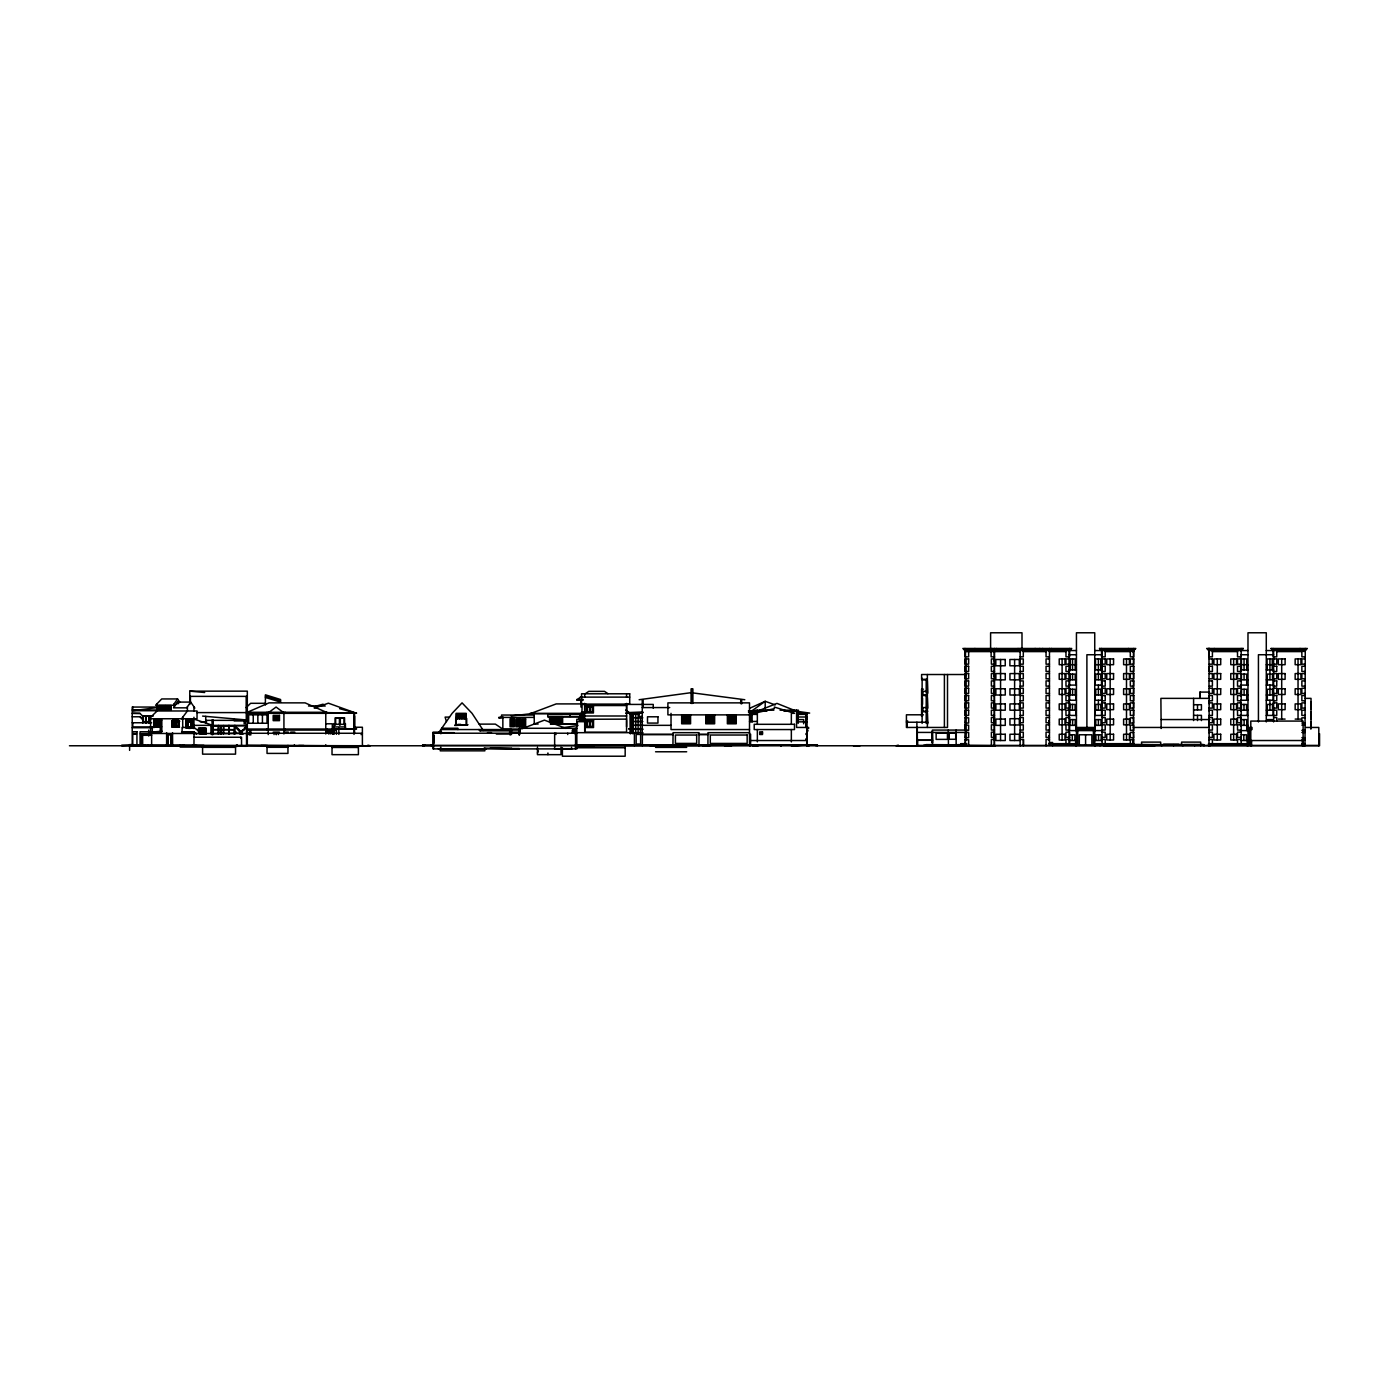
<?xml version="1.0" encoding="UTF-8"?>
<svg xmlns="http://www.w3.org/2000/svg" width="1389" height="1389" viewBox="0 0 1389 1389"><rect width="100%" height="100%" fill="white"/><g stroke="black" fill="none" stroke-linecap="round" stroke-linejoin="round"><path stroke-width="1.5" d="M659.931 745.771L660.209 744.869M177.566 698.945L173.191 705.247L155.603 705.247L161.732 698.945L177.566 698.945L179.754 702.087M190.675 702.087L186.682 707.834L173.573 707.834L177.566 702.087L190.675 702.087L194.859 708.095M439.08 732.125L452.119 713.338L462.051 702.869L472.052 713.338L483.303 730.458M181.577 718.755L187.411 710.977L187.411 706.793M511.482 734.59L511.482 729.555L510.18 730.857L480.09 730.857L478.788 729.555M994.524 650.556L996.625 648.472M1049.459 650.556L1051.542 648.472M1069.634 650.556L1071.718 648.472L962.872 648.472L964.973 650.556L1076.44 650.556M1127.434 649.514L1128.476 648.472M1240.915 650.556L1243.016 648.472M1241.176 650.556L1243.277 648.472L1206.659 648.472L1209.003 650.556M1298.975 649.514L1300.035 648.472M157.165 710.977L148.988 718.755L197.03 718.755L197.03 710.977L157.165 710.977L157.165 703.65M246.096 707.609L250.645 703.303L265.403 703.303M171.819 726.673L179.58 727.037L171.819 727.037L171.819 721.082L173.816 719.502L177.445 719.502L179.58 721.447L171.819 721.447M269.015 712.279L276.081 707.053L283.148 712.279M583.05 700.23L576.765 700.23L580.949 696.636M585.654 693.476L588.797 691.357L604.493 691.357L607.931 693.667M142.633 735.302L142.685 745.771L144.178 744.921M808.259 745.129L685.697 745.355M749.973 708.147L765.2 701.306L775.253 704.918M353.865 727.246L362.39 727.246L362.39 745.771L363.692 745.771M759.314 710.456L776.955 703.39L796.574 711.237L809.665 713.078L796.574 713.078M521.743 728.826L544.436 720.127L566.052 728.409M314.313 708.251L328.394 703.181L354.542 712.592L354.542 733.392M583.206 713.755L530.06 713.755L556.208 703.91L580.949 703.91M314.938 706.428L323.168 704.171M424.912 745.129L422.551 745.129M898.318 745.129L895.974 745.771L970.46 745.771M142.685 745.771L145.185 745.129M757.352 711.237L749.504 713.078L755.894 713.078M364.092 745.771L362.39 745.771L363.64 745.771M362.39 745.771L363.692 745.563M561.538 727.871L577.998 725.544M639.114 699.726L691.08 692.677L744.799 699.726M132.788 707.053L132.788 710.717L157.079 707.574M502.853 717.818L498.668 717.818L502.853 716.915M511.221 715.96L534.244 713.338L534.244 724.051L538.151 724.034M176.386 745.771L177.618 745.667M803.12 745.198L791.348 745.771L805.082 745.216M550.86 723.443L561.312 723.374L561.312 717.939L550.86 717.939M561.59 723.634L550.6 723.704L550.6 717.679L561.59 717.679M550.339 723.964L576.921 723.808M575.515 745.494L782.684 745.198M194.061 732.003L181.594 731.899L194.061 731.899L196.665 734.104L195.363 732.941L181.716 732.941L182.706 732.055M963.931 649.514L1070.676 649.514M1100.505 649.514L1134.761 649.514M1207.701 649.514L1242.217 649.514M1272.046 649.514L1306.302 649.514M1094.74 650.556L1133.719 650.556L1135.803 648.472L1099.446 648.472L1101.546 650.556M1208.743 650.556L1247.982 650.556M1266.282 650.556L1305.261 650.556L1307.344 648.472L1270.987 648.472L1273.088 650.556M964.973 651.597L1020.411 651.597M1023.294 651.597L1046.056 651.597M1049.233 651.597L1065.971 651.597M1105.21 651.597L1130.316 651.597M1132.139 651.597L1133.719 651.597M1212.406 651.597L1237.512 651.597M1276.751 651.597L1301.858 651.597M1069.113 654.74L1076.44 654.74M1102.067 654.74L1086.893 654.74L1086.893 728.426M1240.655 654.74L1247.982 654.74M1273.609 654.74L1258.434 654.74L1258.434 721.933M994.524 656.841L991.121 656.841L991.121 650.556M1020.151 656.841L1023.294 656.841L1023.294 650.556M1049.459 656.841L1046.056 656.841L1046.056 650.556M1305.261 656.841L1301.858 656.841L1301.858 650.556M994.264 657.882L994.264 661.025M994.524 658.924L991.381 658.924L991.381 664.168L994.524 664.168M1020.151 658.924L1023.294 658.924L1023.294 664.168L1020.151 664.168M1049.459 658.924L1046.056 658.924L1046.056 664.168L1049.459 664.168M1305.261 658.924L1301.858 658.924L1301.858 664.168L1305.261 664.168M1069.113 664.689L1076.44 664.689M1094.74 664.689L1102.067 664.689M1240.655 664.689L1247.982 664.689M1266.282 664.689L1273.609 664.689M994.524 666.251L991.381 666.251L991.381 671.477L994.524 671.477M1020.151 666.251L1023.294 666.251L1023.294 671.477L1020.151 671.477M1049.459 666.251L1046.056 666.251L1046.056 671.477L1049.459 671.477M1305.261 666.251L1301.858 666.251L1301.858 671.477L1305.261 671.477M1069.113 669.915L1076.44 669.915M1094.74 669.915L1102.067 669.915M1240.655 669.915L1247.982 669.915M1266.282 669.915L1273.609 669.915M994.264 673.057L994.264 676.183M994.524 673.578L991.381 673.578L991.381 678.804L994.524 678.804M1020.151 673.578L1023.294 673.578L1023.294 678.804L1020.151 678.804M1049.459 673.578L1046.056 673.578L1046.056 678.804L1049.459 678.804M1305.261 673.578L1301.858 673.578L1301.858 678.804L1305.261 678.804M966.084 674.516L921.601 674.516L921.601 679.325L927.366 679.325M922.122 679.846L927.366 679.846M1069.113 679.846L1076.44 679.846M1094.74 679.846L1102.067 679.846M1240.655 679.846L1247.982 679.846M1266.282 679.846L1273.609 679.846M927.366 680.766L927.783 693.198M994.524 680.905L991.381 680.905L991.381 686.131L994.524 686.131M1020.151 680.905L1023.294 680.905L1023.294 686.131L1020.151 686.131M1049.459 680.905L1046.056 680.905L1046.056 686.131L1049.459 686.131M1305.261 680.905L1301.858 680.905L1301.858 686.131L1305.261 686.131M1069.113 685.09L1076.44 685.09M1094.74 685.09L1102.067 685.09M1240.655 685.09L1247.982 685.09M1266.282 685.09L1273.609 685.09M994.524 688.215L991.381 688.215L991.381 693.458L994.524 693.458M1020.151 688.215L1023.294 688.215L1023.294 693.458L1020.151 693.458M1049.459 688.215L1046.056 688.215L1046.056 693.458L1049.459 693.458M1305.261 688.215L1301.858 688.215L1301.858 693.458L1305.261 693.458M923.442 689.17L921.601 689.17L921.601 716.359M189.772 704.501L189.772 691.149L247.311 691.149L247.311 745.771M922.122 691.357L927.366 691.357M994.264 691.357L993.847 688.215M1200.061 692.087L1200.061 698.372L1199.922 692.087L1209.437 692.087M922.122 695.021L927.366 695.021M1069.113 695.021L1076.44 695.021M1094.74 695.021L1102.067 695.021M1240.655 695.021L1247.982 695.021M1266.282 695.021L1273.609 695.021M922.122 695.542L927.366 695.542M994.524 695.542L991.381 695.542L991.381 700.785L994.524 700.785M1020.151 695.542L1023.294 695.542L1023.294 700.785L1020.151 700.785M1049.459 695.542L1046.056 695.542L1046.056 700.785L1049.459 700.785M1305.261 695.542L1301.858 695.542L1301.858 700.785L1305.261 700.785M189.772 696.375L247.311 696.375M1209.003 696.375L1209.263 693.458M581.574 697.122L629.703 697.122M927.366 697.538L927.783 708.199M921.601 698.059L922.539 698.059L922.539 704.327L921.601 704.327M1209.68 698.372L1160.891 698.372L1161.152 728.496M1304.879 698.372L1311.025 698.372L1311.025 728.843M576.765 699.448L583.05 699.448M1069.113 700.247L1076.44 700.247M1094.74 700.247L1102.067 700.247M1247.982 700.247L1240.655 700.247L1240.655 711.099M1266.282 700.247L1273.609 700.247M1209.003 700.785L1212.406 700.785L1212.406 695.542L1209.003 695.542L1209.263 701.619M1311.008 701.862L1311.025 708.946M994.524 702.869L991.381 702.869L991.381 708.095L994.524 708.095M1020.151 702.869L1023.294 702.869L1023.294 708.095L1020.151 708.095M1049.459 702.869L1046.056 702.869L1046.056 708.095L1049.459 708.095M1305.261 702.869L1301.858 702.869L1301.858 708.095L1305.261 708.095M584.613 703.39L584.717 732.211L626.561 732.211L626.665 703.39M994.264 703.39L994.264 706.532M176.472 703.65L177.566 703.65L177.566 702.087L178.66 703.65M586.384 704.431L582.095 704.431L581.835 720.318M624.911 704.431L653.247 704.431L653.247 708.234M1193.585 704.709L1201.433 704.709L1201.433 709.953L1193.585 709.953M159.041 705.595L164.996 705.595L164.874 709.831L159.041 709.831L159.041 705.595L159.162 709.831M165.256 705.595L171.212 705.595L171.212 709.831L165.256 709.831L165.378 705.595M584.613 705.543L626.665 705.543M308.514 706.011L325.252 706.011M626.561 706.393L626.561 712.679M164.371 706.532L159.874 706.532L159.874 708.894L164.44 708.894M170.587 706.532L166.09 706.532L166.09 708.894L170.639 708.894M164.162 706.793L160.308 706.793L164.162 707.452M166.506 706.793L170.378 706.793M158.155 707.053L132.215 707.053L132.215 745.771L130.358 745.129M166.506 707.452L170.378 707.452M642.256 707.574L669.724 707.574M922.122 707.574L927.366 707.574M160.082 707.713L164.44 707.713M166.298 707.713L170.639 707.713M164.215 707.973L160.36 707.973L164.215 708.616M166.576 707.973L170.43 707.973M1209.003 708.095L1212.406 708.095L1212.406 702.869L1209.003 702.869L1209.263 708.946M166.576 708.616L170.43 708.616M170.725 709.31L165.69 709.31L165.69 706.116L170.725 706.116L170.656 709.31M132.215 710.039L158.155 710.039M773.864 710.196L755.772 710.196L755.772 711.237L766.884 711.237M780.062 710.196L798.415 710.196L798.415 711.237L783.934 711.237M994.524 710.196L991.381 710.196L991.381 715.422L994.524 715.422M1020.151 710.196L1023.294 710.196L1023.294 715.422L1020.151 715.422M1049.459 710.196L1046.056 710.196L1046.056 715.422L1049.459 715.422M1076.44 710.196L1065.971 710.196L1065.971 715.422L1076.44 715.422M1094.74 710.196L1105.21 710.196L1105.21 715.422L1094.74 715.422M1247.982 710.196L1237.512 710.196L1237.512 715.422L1247.982 715.422M1266.282 710.196L1276.751 710.196L1276.751 715.422L1266.282 715.422M1305.261 710.196L1301.858 710.196L1301.858 715.422L1305.261 715.422M132.788 710.717L157.079 710.717M748.445 710.717L756.606 710.717M922.122 711.237L927.783 711.237M922.122 711.758L927.366 711.758M1311.008 711.828L1311.025 718.912M586.314 712.019L581.574 712.019L581.574 713.338M643.003 712.019L627.984 712.661M748.445 712.019L754.574 712.019M196.908 712.592L246.669 712.592L246.669 696.375M324.904 712.592L356.643 713.13L323.377 713.13M581.574 712.679L585.863 712.679M628.644 712.679L643.003 712.679M642.256 713.078L639.114 713.078L639.114 716.464L642.256 716.464M140.029 713.338L132.215 713.338L140.029 713.495L142.702 716.099M247.311 713.338L327.092 713.338L327.092 712.279L247.311 712.279L269.015 702.869L305.111 702.869L326.293 712.279M530.06 713.338L583.415 713.338L583.415 720.457M625.675 713.234L627.359 713.234M640.242 713.338L628.644 713.338L628.644 712.019L625.658 710.039M757.352 713.338L754.21 713.338L774.35 708.616L774.35 707.053L794.491 713.338L791.348 713.338L791.348 724.311M927.366 713.408L927.783 723.791M805.742 713.859L807.044 713.859M583.467 714.12L547.735 714.12L547.735 716.898L582.008 716.898M630.207 714.12L639.062 714.12M749.504 714.38L757.352 714.38M797.477 714.38L807.044 714.38M923.372 714.797L906.427 714.797L906.427 727.454L947.506 727.454L947.506 674.516M534.244 715.04L501.551 715.04L501.551 717.401M749.504 714.866L667.901 714.866L667.901 702.869L749.504 702.869L749.504 745.771M1193.585 715.352L1201.433 715.352L1201.433 720.578M1209.003 715.422L1212.406 715.422L1212.406 710.196L1209.003 710.196L1209.263 716.255M153.38 715.943L142.702 715.943L142.702 723.27M584.613 715.995L626.665 715.995M921.601 715.839L922.539 715.839M152.043 716.151L149.37 716.151L149.37 721.638M354.542 716.064L354.542 727.576M581.835 716.168L580.272 716.168L580.272 720.318M456.547 716.516L457.45 716.516M464.829 716.516L465.714 716.516M547.735 716.464L583.467 716.464M132.215 716.776L140.029 716.776L142.702 719.398M682.641 716.689L685.662 716.689M686.652 716.724L689.621 716.724M706.671 716.724L709.848 716.724M710.647 716.759L713.772 716.759M728.287 716.689L731.361 716.689M732.333 716.689L735.267 716.689M449.498 717.106L445.105 717.106L446.407 721.551M797.442 717.002L807.044 717.002M498.668 717.401L534.244 717.401M682.641 717.575L685.662 717.575M686.652 717.592L689.621 717.592M706.671 717.592L709.848 717.592M710.647 717.627L713.772 717.627M728.287 717.575L731.361 717.575M732.333 717.575L735.267 717.575M965.494 717.523L964.973 723.044L968.637 723.044L968.637 717.818L964.973 717.818M994.524 717.523L991.381 717.523L991.381 722.749L994.524 722.749M1020.151 717.523L1023.294 717.523L1023.294 722.749L1020.151 722.749M1049.459 717.523L1046.056 717.523L1046.056 722.749L1049.459 722.749M1102.067 717.523L1105.21 717.523L1105.21 722.749L1102.067 722.749M1133.459 717.523L1133.719 723.044L1130.316 723.044L1130.316 717.818L1133.719 717.818M1273.609 717.523L1276.751 717.523L1276.751 721.013M274.206 717.818L276.289 717.818M633.401 717.818L642.812 717.818M1305.261 717.818L1301.858 717.818L1301.858 721.29M274.223 718.044L276.307 718.044M682.641 718.46L685.662 718.46M686.652 718.478L689.621 718.478M706.671 718.478L709.848 718.478M710.647 718.495L713.772 718.495M728.287 718.443L731.361 718.443M732.333 718.443L735.267 718.443M994.264 718.564L994.264 721.707M441.754 732.211L433.021 732.211L433.021 748.897L576.869 748.897L576.817 719.294L626.665 719.137M806.106 719.051L807.044 719.051M1278.314 719.085L1285.103 719.085M1295.156 719.085L1300.92 719.085M551.155 719.467L553.117 719.467M553.812 719.311L555.774 719.311M556.433 719.311L558.395 719.485M559.038 719.485L561 719.328M682.641 719.328L685.662 719.328M686.652 719.346L689.621 719.346M706.671 719.346L709.848 719.346M710.647 719.363L713.772 719.363M728.287 719.328L731.361 719.328M732.333 719.311L735.267 719.311M560.097 719.502L561 719.502M797.408 719.589L803.658 719.589L803.658 723.791M1161.152 719.554L1209.923 719.554M1267.306 719.606L1272.532 719.606M185.883 719.971L192.915 719.971L192.915 727.923L192.863 719.971M234.237 720.023L247.311 720.023L202.603 716.099M161.836 720.075L153.745 720.075L153.745 726.777M205.728 720.353L234.237 720.353M518.757 720.249L517.177 720.249L517.177 725.492L518.757 725.492M522.785 720.266L524.347 720.266L524.347 725.492L522.785 725.492M682.641 720.214L685.662 720.214M686.652 720.231L689.621 720.231M706.671 720.231L709.848 720.231M710.647 720.231L713.772 720.231M728.287 720.197L731.361 720.197M732.333 720.179L735.267 720.179M154.162 720.596L161.35 720.596L161.35 731.482M213.038 720.405L212.777 734.712M551.155 720.561L553.117 720.578M553.812 720.578L555.774 720.578L555.774 718.217L553.812 718.217L553.829 723.113L555.791 723.113L555.791 720.752L553.829 720.752M556.433 720.578L558.395 720.578M559.038 720.596L561 720.596M626.561 720.422L626.561 726.69M186.925 720.926L186.925 728.166L186.821 720.926L192.064 720.926L192.064 728.166L191.96 720.926M247.311 720.926L234.237 720.926L234.237 718.877M551.173 720.752L553.135 720.752M556.451 720.752L558.413 720.752M559.055 720.769L561 720.769M161.298 721.03L154.578 721.03L154.578 727.228M171.819 721.082L179.58 721.082M682.641 721.099L685.662 721.099M686.652 721.099L689.621 721.099M706.671 721.099L709.848 721.099M710.647 721.099L713.772 721.099M728.287 721.082L731.361 721.082M732.333 721.047L735.267 721.047M906.427 721.082L907.746 721.082M161.002 721.395L159.995 721.395L159.995 727.159M749.504 721.447L757.352 721.447M155.169 721.69L156.176 721.69M156.835 721.69L157.842 721.69M158.45 721.69L159.457 721.69M159.995 721.69L161.002 721.69M576.817 721.69L584.717 721.69M633.401 721.516L642.812 721.516M1311.008 721.759L1310.765 728.843M142.98 721.985L145.637 721.985M146.175 721.985L148.831 721.985M155.169 722.002L156.176 722.002M156.835 722.002L157.842 722.002M158.45 722.002L159.457 722.002M159.995 722.002L161.002 722.002M172.549 721.811L172.549 726.308M187.845 721.863L191.144 721.863L191.144 726.829M200.329 721.915L206.666 721.915M551.173 721.846L553.135 722.002M553.829 722.002L555.791 721.846M556.451 721.846L558.413 721.863M559.055 721.863L561 721.863M682.641 721.985L685.662 721.985M686.652 721.985L689.621 721.985M706.671 721.985L709.848 721.985M710.647 721.967L713.772 721.967M728.287 721.95L731.361 721.95M732.333 721.915L735.267 721.915M796.574 721.846L805.742 721.846M155.169 722.297L156.176 722.297M156.835 722.297L157.842 722.297M158.45 722.297L159.457 722.297M159.995 722.297L161.002 722.297M806.106 722.228L807.044 722.228M906.427 722.228L927.783 722.228M155.169 722.61L156.176 722.61M156.835 722.61L157.842 722.61M158.45 722.61L159.457 722.61M159.995 722.61L161.002 722.61M132.215 722.749L151.592 722.749M155.169 722.905L156.176 722.905M156.835 722.905L157.842 722.905M158.45 722.905L159.457 722.905M159.995 722.905L161.002 722.905M1209.003 722.749L1212.406 722.749L1212.406 717.523L1209.003 717.523L1209.263 723.582M155.169 723.218L156.176 723.218M156.835 723.218L157.842 723.218M158.45 723.218L159.457 723.218M159.995 723.218L161.002 723.218M1301.858 723.044L1305.261 723.044M155.169 723.513L156.176 723.513M156.835 723.513L157.842 723.513M158.45 723.513L159.457 723.513M159.995 723.513L161.002 723.513M155.169 723.825L156.176 723.825M156.835 723.825L157.842 723.825M158.45 723.825L159.457 723.825M159.995 723.825L161.002 723.825M325.773 723.791L332.318 723.791L332.318 734.243M159.995 724.103L161.002 724.103M551.919 723.982L577.702 723.964M155.169 724.12L156.176 724.12M156.835 724.12L157.842 724.12M158.45 724.12L159.457 724.12M159.995 724.381L161.002 724.381M333.933 724.311L345.41 724.311M457.814 724.398L458.96 724.398M459.62 724.381L460.766 724.381M479.153 724.12L495.369 724.12L503.478 729.555M155.169 724.433L156.176 724.433M156.835 724.433L157.842 724.433M158.45 724.433L159.457 724.433M159.995 724.676L161.002 724.676M465.714 724.763L456.547 725.388M1049.199 724.624L1048.764 720.787M155.169 724.728L156.176 724.728M156.835 724.728L157.842 724.728M158.45 724.728L159.457 724.728M965.911 724.832L964.973 724.832L964.973 730.371L968.637 730.371L968.637 725.127L964.973 725.127M994.524 724.832L991.381 724.832L991.381 730.076L994.524 730.076M1020.151 724.832L1023.294 724.832L1023.294 730.076L1020.151 730.076M1049.459 724.832L1046.056 724.832L1046.056 730.076L1049.459 730.076M1102.067 724.832L1105.21 724.832L1105.21 730.076L1102.067 730.076M1133.459 724.832L1133.719 730.371L1130.316 730.371L1130.316 725.127L1133.719 725.127M155.169 725.041L156.176 725.041M156.835 725.041L157.842 725.041M158.45 725.041L159.457 725.041M159.995 725.041L161.002 725.041M633.401 725.214L642.812 725.214M1301.858 725.127L1305.261 725.127M155.169 725.336L156.176 725.336M156.835 725.336L157.842 725.336M158.45 725.336L159.457 725.336M159.995 725.336L161.002 725.336M193.956 725.371L247.311 725.371M642.256 725.336L671.026 725.336M1069.113 725.371L1076.44 725.371M1094.74 725.371L1102.067 725.371M1240.655 725.371L1247.982 725.371M155.169 725.648L156.176 725.648M156.835 725.648L157.842 725.648M158.45 725.648L159.457 725.648M159.995 725.648L161.002 725.648M212.777 725.805L247.311 725.805M1209.003 725.683L1209.263 715.422M155.169 725.943L156.176 725.943M156.835 725.943L157.842 725.943M158.45 725.943L159.457 725.943M159.995 725.943L161.002 725.943M155.169 726.256L156.176 726.256M156.835 726.256L157.842 726.256M158.45 726.256L159.457 726.256M159.995 726.256L161.002 726.256M173.087 726.308L174.163 726.308L174.163 721.811L173.087 721.811L173.104 726.308M212.777 726.152L220.365 726.152L220.365 733.739M234.237 726.152L221.146 726.152L221.146 734.277M155.169 726.551L156.176 726.551M156.835 726.551L157.842 726.551M158.45 726.551L159.457 726.551M159.995 726.551L161.002 726.551M212.257 726.673L211.996 734.712M246.582 726.707L245.801 728.27L244.169 728.27L244.169 729.902L242.606 729.902L242.606 731.465L239.412 731.465L239.464 729.885L237.884 729.885L237.884 728.305L235.592 726.794L237.102 729.086L238.665 729.086L238.665 730.666L240.245 730.666L240.21 733.757M151.592 726.933L132.771 726.933L132.771 722.749M161.714 726.777L152.269 726.777L152.269 731.482M246.582 727.489L245.02 727.489L245.02 729.103L241.825 730.683L241.825 733.809L243.405 733.809M1076.44 727.454L1094.74 727.454M1133.372 727.454L1208.829 727.454M1247.982 727.454L1252.045 727.454M1305.868 727.454L1318.803 727.454L1318.803 745.771M132.215 727.714L151.401 727.714M187.845 727.662L191.144 727.662M188.557 728.392L190.415 728.392M441.771 728.235L457.866 728.235L457.866 729.555M576.869 728.287L519.33 728.287L519.33 734.937M335.131 728.808L344.576 728.808M807.044 728.496L808.606 728.496L808.606 727.454L796.574 727.454L796.574 710.196M1076.44 728.496L1094.74 728.496M1247.982 728.496L1252.045 728.496M247.311 729.034L332.318 729.034M520.441 729.034L501.551 729.034L501.551 730.076M642.812 728.912L628.644 728.912L642.812 729.451M213.194 723.53L213.194 729.572L218.177 729.572M223.803 729.572L228.786 729.572L228.786 725.544M331.537 729.347L356.643 728.808L333.152 729.347M511.482 729.555L440.869 729.555L440.869 733.809M520.215 729.607L519.173 729.607L519.173 734.937M749.504 729.555L671.026 729.555L671.026 713.338M807.044 729.555L808.085 730.857L807.044 730.857M1076.44 729.555L1094.74 729.555M1247.982 729.555L1252.045 729.555M213.038 729.729L234.237 729.729L229.098 729.572L229.098 725.544M247.311 730.076L332.318 730.076M509.711 730.076L519.955 730.076M966.848 730.076L932.384 730.076L932.592 742.629M1209.003 730.076L1212.406 730.076L1212.406 724.832L1209.003 724.832L1209.263 730.909M1301.858 730.371L1305.261 730.371M331.016 730.527L333.325 730.527L333.325 734.277M1069.113 730.597L1102.067 730.597M1240.655 730.597L1249.284 730.597L1249.284 745.407M200.363 731.013L199.183 731.013L199.183 728.756L200.363 728.756L200.363 733.479M200.884 731.013L202.065 731.013M202.603 731.013L203.766 731.013M204.322 731.013L205.503 731.013M932.384 730.857L932.592 745.771M199.183 731.222L200.363 731.222M200.884 731.222L202.065 731.222M202.603 731.222L203.766 731.222M204.322 731.222L205.503 731.222M325.773 731.17L332.318 731.118M149.856 731.743L140.063 731.743L140.063 733.566L149.856 733.566M234.133 732.003L236.321 732.159M273.199 732.159L279.467 732.159M284.346 732.159L288.53 732.159M290.631 732.159L294.815 732.159M325.773 732.229L332.318 732.142M509.485 732.211L519.33 732.211M807.044 732.003L806.627 745.355M965.494 732.159L964.973 737.698L968.637 737.698L968.637 732.454L917.296 732.42M994.524 732.159L991.381 732.159L991.381 737.403L994.524 737.403M1020.151 732.159L1023.294 732.159L1023.294 737.403L1020.151 737.403M1049.459 732.159L1046.056 732.159L1046.056 737.403L1049.459 737.403M1102.067 732.159L1105.21 732.159L1105.21 737.403L1102.067 737.403M1133.459 732.159L1133.719 737.698L1130.316 737.698L1130.316 732.454L1133.719 732.454M250.506 732.42L249.881 730.753M1301.858 732.454L1305.261 732.454M273.72 732.68L278.946 732.68M284.867 732.68L288.009 732.68M291.152 732.68L294.294 732.68M433.021 732.68L441.667 732.68M443.647 732.68L454.099 732.68M487.504 732.645L491.498 732.645M511.482 732.663L520.337 732.715M576.869 732.68L642.933 732.68M749.504 732.68L707.956 732.68L707.939 746.292M285.144 733.01L286.308 733.01M286.603 733.027L287.766 733.027M291.395 733.062L293.912 733.045M956.083 733.062L948.583 733.062L948.583 739.278L956.083 739.278M247.311 733.27L362.39 733.27M433.021 733.218L576.869 733.218M759.696 733.201L762.509 733.201M246.53 733.479L151.627 733.479L151.627 745.771M362.39 733.531L361.088 734.642M520.337 733.6L519.99 732.715M806.002 733.479L807.044 733.479M171.906 745.771L171.906 733.843L166.819 733.843L167.062 745.771M198.922 733.739L205.728 733.739L205.728 728.496L198.922 728.496L198.922 731.986M212.777 733.739L241.547 733.218M994.264 733.739L994.264 736.865M496.342 734.052L510.18 734.052M749.504 734.208L750.598 734.208L750.598 745.771M149.856 734.26L140.063 734.26L140.063 744.921M672.641 734.26L642.256 734.26L642.256 699.726L643.142 699.726L643.142 707.574M698.216 734.26L708.876 734.26M805.95 734.521L807.044 734.521M171.42 734.781L167.635 734.781L167.635 745.771M642.36 734.677L673.075 734.677M699.032 734.677L707.956 734.677M1069.669 734.781L1074.895 734.781L1074.895 740.268M1241.21 734.781L1246.437 734.781L1246.437 740.268M151.627 735.302L141.556 735.302L141.556 745.771M193.956 737.246L241.547 737.246L241.547 745.771M917.313 737.16L917.313 741.188M1069.634 737.403L1065.971 737.403L1065.971 732.159L1069.634 732.159L1069.634 743.671M1209.003 737.403L1212.406 737.403L1212.406 732.159L1209.003 732.159L1209.263 738.236M1241.176 737.403L1237.512 737.403L1237.512 732.159L1241.176 732.159L1241.176 743.671M1301.858 737.698L1305.261 737.698M806.002 739.486L807.044 739.486L806.002 738.74M965.494 739.486L964.973 743.671M994.524 739.486L991.381 739.486L991.381 745.771M1020.151 739.486L1023.554 739.486L1023.554 745.667M1049.459 739.486L1046.056 739.486L1046.056 745.771M1069.634 739.486L1065.971 739.486L1065.971 743.671M1102.067 739.486L1105.21 739.486L1105.21 743.671M1133.459 739.486L1133.719 745.771M1241.176 739.486L1237.512 739.486L1237.512 743.671M964.973 739.781L968.637 739.781L968.637 745.771M1133.719 739.781L1130.316 739.781L1130.316 743.671M1301.858 739.781L1305.261 739.781M916.896 740.268L932.592 740.268M750.598 740.528L807.044 740.528M1069.113 740.528L1076.44 740.528M1094.74 740.528L1102.067 740.528M1240.655 740.528L1247.982 740.528M1250.794 740.528L1303.108 740.528M1049.459 742.629L1052.584 742.473L1052.584 745.771M966.831 743.671L960.789 743.671L960.789 745.771M1048.817 743.671L1076.44 743.671M1094.74 743.671L1133.719 743.671M1247.982 743.671L1208.534 743.671L1208.534 745.771M1301.858 743.671L1305.261 743.671M1052.949 743.931L1075.642 743.931M1095.522 743.931L1132.66 743.931M1210.045 743.931L1247.2 743.931M1163.531 744.348L1178.723 744.348M133.188 744.608L129.611 744.608L129.611 750.373M960.789 744.608L925.525 745.407M142.685 744.921L121.763 745.771M960.789 744.817L926.15 744.608M1160.666 744.869L1142.14 744.608M121.763 745.129L370.238 745.771L367.894 745.129M1079.305 745.198L1091.858 745.198M133.222 745.407L203.975 745.407M247.311 745.407L332.318 745.771M433.021 745.355L422.551 745.355L817.496 745.251L574.872 745.355M917.678 745.407L1318.803 745.407M69.45 745.771L1319.55 745.771L1319.55 733.687M203.697 745.928L133.014 745.771M235.817 745.928L246.53 745.928M333.325 745.876L310.077 745.771M204.252 747.074L180.188 747.074L180.032 744.955M202.586 747.334L235.54 747.334M267.035 747.299L287.957 747.299M332.023 747.456L358.397 747.456M655.556 747.386L686.687 747.386M575.393 747.751L625.172 747.751M484.084 748.115L519.33 748.897M511.482 748.515L519.33 748.515M554.645 748.688L572.164 748.688M538.411 750.893L537.456 752.977M655.556 751.779L686.687 751.779M1103.769 745.771L1154.867 745.771M656.389 745.268L650.104 745.771M923.824 745.198L995.357 745.771M490.334 747.959L511.482 748.115M192.672 745.146L198.089 745.771M189.772 691.149L204.687 692.503M817.496 745.771L815.152 745.355L817.496 745.129M431.094 745.355L433.021 745.771L431.927 745.771M794.803 745.355L796.574 745.129M794.647 745.251L796.574 745.771L795.098 745.129M339.593 708.668L355.063 712.887M431.232 745.771L433.021 745.771L432.083 745.771M431.302 745.251L433.021 745.771M265.403 696.115L280.561 700.837M265.403 697.434L280.561 702.139L280.561 699.518L265.403 694.813L265.403 704.952M193.956 719.085L214.774 726.03M795.341 745.355L796.574 745.771M628.054 712.019L628.332 713.008M130.965 744.921L132.215 745.771M200.589 732.68L194.061 727.454L182.098 727.454L182.098 731.899M140.029 716.62L142.702 719.242M1271.265 648.472L1273.348 650.556M1214.229 648.472L1215.288 649.514M1099.706 648.472L1100.765 649.514M1042.688 648.472L1043.747 649.514M1035.1 648.472L1036.42 649.514M1018.068 648.472L1020.151 650.556M726.36 744.869L726.586 745.771M519.781 729.607L519.799 733.913L519.851 728.287M192.654 745.928L192.654 744.851M1305.261 648.472L1305 745.771M1304.219 743.671L1304.34 745.771M1303.958 650.556L1303.958 651.597M1303.108 745.771L1303.108 721.082L1250.794 721.082L1250.794 745.771M1302.326 740.528L1302.326 745.771M1298.038 658.924L1298.038 719.085M1281.7 658.924L1281.7 719.085M1276.751 650.556L1276.751 656.841L1273.088 656.841L1273.088 648.472M1273.609 650.556L1273.609 721.933M1273.088 710.196L1273.088 715.422M1272.532 679.586L1272.532 674.099L1267.306 674.099L1267.306 685.09M1272.532 694.76L1272.532 689.274L1267.306 689.274L1267.306 700.247M1272.532 709.935L1272.532 704.431L1267.306 704.431L1267.306 715.422M1272.272 669.915L1272.272 658.924L1267.046 658.924L1267.046 669.915M1269.928 658.924L1269.928 679.586M1269.928 685.09L1269.928 694.76M1269.928 700.247L1269.928 709.935M1266.803 679.846L1266.803 685.09M1266.803 695.021L1266.803 700.247M1266.803 710.196L1266.803 715.422M1266.664 664.689L1266.664 669.915M1266.282 721.933L1266.282 632.776L1247.982 632.776L1247.982 745.771M1251.593 740.528L1251.593 745.771M1247.357 664.689L1247.357 669.915M1247.357 679.846L1247.357 685.09M1247.357 695.021L1247.357 700.247M1247.287 710.196L1247.287 715.422M1247.357 725.371L1247.357 730.597M1247.2 740.528L1247.2 745.771M1246.732 669.915L1246.732 658.924L1237.512 658.924L1237.512 664.168L1241.176 664.168L1241.176 658.924M1246.732 685.09L1246.732 674.099L1241.419 674.099L1241.419 679.586M1246.732 700.247L1246.732 689.274L1241.506 689.274L1241.506 694.76M1246.61 709.935L1246.61 704.431L1241.367 704.431L1241.367 709.935M1246.749 730.597L1246.749 719.606L1241.506 719.606L1241.506 725.11M1244.058 658.924L1244.058 669.915M1244.075 674.099L1244.075 679.586M1244.11 689.274L1244.11 694.76M1243.988 704.431L1243.988 709.935M1244.127 719.606L1244.127 725.11M1243.815 734.781L1243.815 740.268M1241.401 658.924L1241.401 669.915M1241.176 648.472L1241.176 656.841L1237.512 656.841L1237.512 650.556M1241.176 710.196L1241.176 715.422M1240.655 656.841L1240.655 658.924M1240.655 664.168L1240.655 674.255M1240.655 678.804L1240.655 680.905M1240.655 686.131L1240.655 688.215M1240.655 691.583L1240.655 695.924M1240.655 715.422L1240.655 726.256M1240.655 730.076L1240.655 732.159M1240.655 737.403L1240.655 739.486M1233.64 658.924L1233.64 740.007M1217.302 658.924L1217.302 740.007M1212.406 650.556L1212.406 656.841L1208.743 656.841L1208.743 648.472M1212.406 743.671L1212.406 739.486L1209.003 739.486L1209.003 745.771M1210.045 743.671L1210.045 745.771M1209.263 648.472L1209.263 650.556M1209.263 656.841L1209.263 658.924M1209.263 664.168L1209.263 673.578M1209.263 678.804L1209.263 680.905M1209.263 686.131L1209.263 688.215M1209.263 700.785L1209.263 703.702M1209.263 708.095L1209.263 711.029M1209.263 730.076L1209.263 733.01M1209.263 737.403L1209.263 740.32M1209.003 648.472L1209.003 656.841M1203.968 745.771L1203.95 744.608L1100.001 744.608L1100.001 745.771M1202.805 744.608L1184.279 744.608M1200.686 745.771L1200.686 742.108L1181.588 742.108L1181.588 745.407M1197.509 704.709L1197.509 709.953M1197.509 715.352L1197.509 720.578M1194.679 744.608L1194.679 745.771M1193.585 698.372L1193.585 720.578M1182.907 744.608L1182.907 745.771M1181.744 744.608L1163.201 744.608M1173.618 744.608L1173.618 745.771M1161.829 744.608L1161.829 745.771M1160.666 745.407L1160.666 742.108L1141.567 742.108L1141.567 745.407M1152.54 744.608L1152.54 745.771M1140.768 744.608L1140.768 745.771M1139.605 744.608L1121.079 744.608M1133.719 648.472L1133.719 656.841L1130.316 656.841L1130.316 650.556M1133.459 650.556L1133.459 745.771M1132.799 739.486L1132.799 745.771M1132.66 743.671L1132.66 745.771M1132.4 650.556L1132.4 651.597M1131.427 744.608L1131.462 745.771M1126.496 658.924L1126.496 740.007M1119.69 744.608L1119.69 745.771M1118.527 744.608L1101.269 744.608M1110.401 744.608L1110.401 745.771M1110.158 658.924L1110.158 740.007M1105.21 650.556L1105.21 656.841L1101.546 656.841L1101.546 648.472M1102.067 650.556L1102.067 743.671M1101.546 710.196L1101.546 715.422M1100.991 679.586L1100.991 674.099L1095.765 674.099L1095.765 679.586M1100.991 694.76L1100.991 689.274L1095.765 689.274L1095.765 694.76M1100.991 709.935L1100.991 704.431L1095.765 704.431L1095.765 709.935M1100.991 725.11L1100.991 719.606L1095.765 719.606L1095.765 725.11M1101.164 740.268L1101.164 734.781L1095.921 734.781L1095.921 740.268M1100.73 669.915L1100.73 658.924L1095.504 658.924L1095.504 669.915M1098.386 658.924L1098.386 679.586M1098.386 685.09L1098.386 694.76M1098.386 700.247L1098.386 709.935M1098.386 719.606L1098.386 725.11M1098.543 734.781L1098.543 740.268M1095.522 743.671L1095.522 745.771M1095.244 679.846L1095.244 685.09M1095.244 695.021L1095.244 700.247M1095.244 710.196L1095.244 715.422M1095.244 725.371L1095.244 730.597M1095.122 664.689L1095.122 669.915M1094.74 745.771L1094.74 632.776L1076.44 632.776L1076.44 745.771M1093.438 730.597L1093.438 745.407M1091.858 745.407L1091.858 734.781L1079.305 734.781L1079.305 745.407M1085.59 734.781L1085.59 745.198M1077.742 730.597L1077.742 745.407M1075.815 664.689L1075.815 669.915M1075.815 679.846L1075.815 685.09M1075.815 695.021L1075.815 700.247M1075.815 725.371L1075.815 730.597M1075.746 710.196L1075.746 715.422M1075.659 740.528L1075.642 745.771M1075.19 669.915L1075.19 658.924L1065.971 658.924L1065.971 664.168L1069.634 664.168L1069.634 658.924M1075.19 679.586L1075.19 674.099L1069.877 674.099L1069.877 679.586M1075.19 694.76L1075.19 689.274L1069.947 689.274L1069.947 694.76M1075.069 709.935L1075.069 704.431L1069.825 704.431L1069.825 709.935M1075.208 725.11L1075.208 719.606L1069.964 719.606L1069.964 725.11M1072.516 658.924L1072.516 669.915M1072.534 674.099L1072.534 679.586M1072.568 689.274L1072.568 694.76M1072.447 704.431L1072.447 709.935M1072.586 719.606L1072.586 725.11M1072.273 734.781L1072.273 740.268M1069.86 658.924L1069.86 669.915M1069.634 648.472L1069.634 656.841L1065.971 656.841L1065.971 650.556M1069.634 710.196L1069.634 715.422M1069.113 650.556L1069.113 744.018M1062.099 658.924L1062.099 740.007M1049.459 648.472L1049.459 745.407M1049.164 736.17L1049.164 740.007M1048.764 735.944L1048.764 739.781M1039.771 648.472L1039.771 649.514M1023.294 739.486L1023.294 745.771M1021.991 648.576L1021.991 632.776L990.6 632.776L990.6 648.576M1020.151 648.472L1020.151 745.771M1014.612 659.497L1014.612 740.528M1000.566 659.497L1000.566 740.528M994.524 648.472L994.524 745.771M994.264 650.556L994.264 745.771M994.003 650.556L994.003 651.597M974.904 648.472L974.904 649.514M968.637 650.556L968.637 656.841L964.973 656.841L964.973 648.472M965.911 658.924L965.911 740.007M965.494 650.556L965.494 745.771M961.57 743.671L961.57 745.771M956.136 730.076L956.136 745.771M955.719 733.062L955.719 739.278M948.965 733.062L948.965 739.278M948.288 730.076L948.444 745.771M944.398 674.516L944.398 727.454M932.071 732.42L932.071 742.837M930.699 740.268L918.459 740.268M927.366 674.516L927.366 727.454M926.203 679.325L926.203 693.059M926.203 695.021L926.203 723.409M922.956 691.357L922.956 695.021M922.904 707.574L922.904 711.237M922.122 678.179L922.122 723.409M917.678 740.268L917.521 745.771M917.313 727.454L917.313 745.129M916.896 722.228L916.896 745.771M907.225 722.228L907.225 727.454M860.069 745.771L853.419 745.771M809.006 745.771L807.044 745.771L807.044 713.078M808.815 745.771L807.044 745.771L808.259 745.771M806.106 717.002L806.262 723.027M805.742 713.078L805.742 727.454M800.064 713.078L800.064 714.38M798.744 713.078L798.744 714.38M798.154 711.237L798.154 723.409M791.348 729.555L791.348 741.9M780.878 745.251L780.878 746.292M765.2 708.841L765.2 701.306L752.109 710.717L752.109 712.019M757.752 746.292L752.508 745.771M757.352 710.196L757.352 724.311M757.352 729.555L757.352 741.83M752.109 714.05L752.109 722.158M750.807 713.078L750.807 721.846M741.657 703.91L741.657 699.726L740.719 699.726L740.719 703.65M736.257 714.901L736.257 723.791L727.367 723.791L727.367 714.901M731.812 715.422L731.812 723.27M731.708 745.667L724.398 745.667M714.641 714.901L714.641 723.791L705.751 723.791L705.751 714.901M710.196 715.422L710.196 723.27M710.126 745.667L702.591 745.719M698.962 745.771L699.032 732.68L673.075 732.68L672.936 745.563M692.885 703.32L692.885 688.857L691.08 688.857L691.08 703.32M691.965 688.857L691.965 703.598M690.576 714.901L690.576 723.791L681.669 723.791L681.669 714.901M686.131 715.422L686.131 723.27M662.258 745.667L654.931 745.667M642.36 732.68L642.36 745.771M640.468 717.818L640.468 728.912M640.451 729.451L640.451 733.114M638.107 714.12L638.107 728.912M638.089 729.451L638.089 733.114M635.763 714.12L635.763 728.912M635.745 729.451L635.745 733.114M634.408 732.68L634.408 745.771M633.401 714.12L633.401 728.912M633.384 729.451L633.384 733.635M632.568 713.338L632.568 733.496M632.203 728.912L632.203 714.12L632.151 733.635L632.273 729.451M630.589 714.12L630.675 728.912M630.641 729.451L630.519 733.635M630.207 713.338L630.207 733.705M626.561 694.5L626.561 697.122M625.172 745.251L625.172 756.224L562.406 756.224L562.406 747.751M594.127 745.563L594.127 746.553L592.044 746.553L592.044 745.511M593.138 745.563L579.751 745.563M589.821 706.532L589.821 712.175M589.926 721.117L589.926 726.76M584.769 719.294L584.769 732.211M584.717 694.5L584.717 697.122M582.199 713.338L582.251 720.839M581.574 716.429L581.574 720.231M581.053 745.511L581.053 746.553L578.97 746.553L578.97 745.563M580.949 699.448L580.949 707.053M580.533 716.429L580.533 720.231M580.012 715.995L580.012 720.249M579.751 715.648L579.751 719.398M578.97 716.637L578.97 720.214M575.567 733.218L575.567 748.897M575.376 728.287L575.376 734.607M574.143 733.218L574.143 730.076L572.372 730.076L572.372 733.218M573.883 730.076L573.883 732.42L572.685 732.42L572.685 730.076M571.539 747.386L571.539 748.688M570.046 714.12L570.046 716.464M567.719 733.218L567.719 734.521M562.632 723.895L562.632 716.637L549.558 716.637L549.558 722.141M561.851 723.895L561.851 717.418L550.339 717.418L550.339 722.332M561 747.265L561 754.661L537.456 754.661L537.456 747.265M559.923 718.235L560.114 723.131M558.708 717.939L558.708 723.391M557.527 720.752L557.527 723.113M557.319 718.217L557.336 723.113M556.086 717.939L556.086 723.409M555.947 733.218L555.947 734.521L554.645 733.218L554.645 748.897M554.697 718.217L554.906 723.113M553.482 717.939L553.482 723.426M552.058 718.217L552.249 723.113M547.926 752.977L547.926 754.661M510.18 729.555L510.18 735.111M502.853 717.401L502.853 729.034M486.272 748.897L438.316 748.897M484.865 748.22L484.865 750.841L440.244 750.841L440.244 748.22M480.09 729.555L480.09 730.857M466.704 724.763L466.704 718.478L455.714 718.478L455.714 724.763M466.131 724.763L466.131 713.338L456.13 713.338L456.13 724.763M465.714 719.259L465.714 713.772L456.547 713.772L456.547 719.259M464.829 713.772L464.829 719.259M464.516 717.939L464.516 714.206L463.318 714.206L463.318 717.939M462.971 713.772L462.971 719.207M462.693 717.922L462.693 714.189L461.495 714.189L461.495 717.922M461.131 713.772L461.131 719.207M460.801 717.905L460.801 714.172L459.603 714.172L459.603 717.905M459.29 713.772L459.29 719.207M458.96 717.887L458.96 714.154L457.762 714.154L457.762 717.887M457.45 713.772L457.45 719.259M440.869 747.247L440.869 748.897M434.062 735.285L434.062 743.184M433.542 733.218L433.542 748.897M361.244 745.771L359.786 745.615M358.397 745.667L358.397 754.661L332.023 754.661L332.023 745.667M354.021 712.592L354.021 734.399M345.479 728.808L345.479 726.933L333.811 726.933L333.811 728.808M345.41 723.53L345.34 728.808M344.576 725.093L344.576 717.835L335.131 717.835L335.131 725.093M344.09 724.624L344.09 718.2L340.322 718.2L340.322 724.624M339.854 717.835L339.854 725.093M339.42 724.624L339.42 718.182L335.652 718.182L335.652 724.624M338.847 728.01L338.847 734.399M336.433 734.26L336.433 730.51L334.124 730.51L334.124 734.26M333.933 723.53L333.985 728.808M330.235 730.076L330.235 733.965M328.655 730.076L328.655 733.965M327.092 729.034L327.092 730.076M325.773 712.279L325.773 733.965M325.773 744.764L325.773 745.771M303.896 745.511L298.67 745.511M294.381 744.764L294.381 745.771M287.957 745.407L287.957 753.411L267.035 753.411L267.035 745.407M285.231 712.279L285.231 713.338M285.231 729.034L285.231 730.076M283.929 712.279L283.929 733.965M278.46 734.521L278.46 733.01L276.48 733.01L276.48 734.521M276.133 734.555L276.133 732.975L274.05 732.975L274.05 734.555M268.233 712.279L268.233 734.573M266.931 712.279L266.931 713.338M266.931 729.034L266.931 730.076M266.132 745.511L260.906 745.511M262.434 714.831L262.434 723.252M257.85 714.831L257.85 723.252M253.249 714.831L253.249 723.252M250.784 735.024L250.784 730.753L249.534 730.753L249.534 735.024M248.093 733.27L248.093 734.573M246.53 725.371L246.53 746.292L178.521 745.667M246.27 696.375L246.27 721.082M245.558 723.895L245.558 720.544L244.151 720.544L244.151 723.895M242.624 733.809L239.481 733.757M240.714 737.246L240.714 738.444M238.682 745.771L237.05 746.449L237.05 744.712M236.581 744.712L236.581 745.771M235.54 746.292L235.54 754.14L202.586 754.14L202.586 746.292M235.019 725.371L235.019 734.017M234.237 725.492L234.237 734.277M229.098 729.885L229.098 733.913M228.942 725.492L228.942 733.965M228.786 729.885L228.786 733.913M223.473 729.885L223.473 733.913L223.646 725.492L223.473 729.572L218.507 729.572L218.507 725.544M218.507 729.885L218.507 733.913M218.333 725.492L218.333 733.965M213.194 729.885L213.194 733.913L213.038 720.023L212.048 720.023L212.152 734.26M210.954 725.371L210.954 733.982M206.145 734.156L206.145 728.079L198.505 728.079L198.505 732.125M205.728 716.359L205.728 723.009M205.503 733.479L205.503 728.774L204.322 728.774L204.322 733.479M205.016 728.774L205.016 733.479M204.027 728.496L204.027 733.739M203.766 733.479L203.766 728.756L202.603 728.756L202.603 733.479M203.089 728.756L203.089 733.479M202.325 728.496L202.325 733.739M202.065 733.479L202.065 728.756L200.884 728.756L200.884 733.479M201.579 728.756L201.579 733.479M200.624 728.496L200.624 733.739M199.877 728.756L199.877 733.479M199.669 728.756L199.669 733.479M194.217 745.251L194.217 746.292M193.956 706.793L193.956 710.977M193.956 717.262L193.956 728.635M194.061 731.899L193.956 745.771M192.394 728.096L192.359 720.492L186.386 720.492L186.386 728.096M190.415 696.375L190.415 701.879M187.845 721.863L187.845 726.829M185.918 719.971L185.883 727.923M183.817 744.851L183.817 745.771M182.706 717.262L182.706 727.714M182.532 744.851L182.532 745.771M179.268 721.447L179.059 726.673M177.445 721.082L177.445 719.502L176.247 721.082L176.125 727.037M176.455 721.447L176.455 726.673M176.073 721.447L176.073 726.673M174.424 721.447L174.424 726.673M174.302 703.65L174.302 706.793M173.816 721.447L173.816 719.502L172.601 721.082L172.496 727.037M172.774 721.447L172.774 726.673M172.531 732.68L172.635 745.771M171.785 733.843L171.646 745.771M171.351 745.771L171.351 734.364L167.236 734.364L167.305 745.771M171.09 705.595L171.09 709.831M171.073 734.781L170.934 745.771M170.378 706.532L170.378 708.894M167.947 734.781L167.947 745.771M166.628 732.68L166.611 745.771M166.298 706.532L166.367 708.894M165.742 706.116L165.742 709.31M164.162 706.532L164.162 708.894M161.714 720.075L161.714 731.482M161.002 721.03L161.055 731.482M160.239 726.777L160.325 731.899M160.082 706.532L160.152 708.894M159.752 721.03L159.7 727.228M159.457 727.159L159.457 721.395L158.45 721.395L158.45 727.159M158.138 721.03L158.138 727.228M157.842 727.159L157.842 721.395L156.835 721.395L156.835 727.159M156.471 721.03L156.54 727.228M156.176 727.159L156.176 721.395L155.169 721.395L155.169 727.159M154.874 721.03L154.874 727.228M154.231 720.596L154.231 727.298M153.866 720.075L153.866 727.68M151.036 744.817L151.036 745.771M150.568 717.262L150.568 735.302M149.109 715.943L149.109 723.27M148.71 730.076L148.71 735.962M148.119 744.817L148.119 745.771M145.914 715.943L145.914 723.27M136.938 744.921L136.938 734.26L132.754 734.26L132.754 744.921M424.912 745.251L422.551 745.771L424.912 745.355M968.637 658.924L964.973 658.924L964.973 664.168L968.637 664.168L968.637 658.924M1064.981 658.924L1059.217 658.924L1059.217 664.689L1064.981 664.689L1064.981 658.924M1105.21 658.924L1101.546 658.924L1101.546 664.168L1105.21 664.168L1105.21 658.924M1113.561 658.924L1106.755 658.924L1106.755 664.689L1113.561 664.689L1113.561 658.924M1129.379 658.924L1123.614 658.924L1123.614 664.689L1129.379 664.689L1129.379 658.924M1133.719 658.924L1130.316 658.924L1130.316 664.168L1133.719 664.168L1133.719 658.924M1212.406 658.924L1209.003 658.924L1209.003 664.168L1212.406 664.168L1212.406 658.924M1220.705 658.924L1213.899 658.924L1213.899 664.689L1220.705 664.689L1220.705 658.924M1236.523 658.924L1230.758 658.924L1230.758 664.689L1236.523 664.689L1236.523 658.924M1276.751 658.924L1273.088 658.924L1273.088 664.168L1276.751 664.168L1276.751 658.924M1285.103 658.924L1278.314 658.924L1278.314 664.689L1285.103 664.689L1285.103 658.924M1300.92 658.924L1295.156 658.924L1295.156 664.689L1300.92 664.689L1300.92 658.924M1005.237 659.497L995.809 659.497L995.809 665.782L1005.237 665.782L1005.237 659.497M1019.318 659.497L1009.89 659.497L1009.89 665.782L1019.318 665.782L1019.318 659.497M968.637 666.251L964.973 666.251L964.973 671.477L968.637 671.477L968.637 666.251M1069.634 666.251L1065.971 666.251L1065.971 671.477L1069.634 671.477L1069.634 666.251M1105.21 666.251L1101.546 666.251L1101.546 671.477L1105.21 671.477L1105.21 666.251M1133.719 666.251L1130.316 666.251L1130.316 671.477L1133.719 671.477L1133.719 666.251M1212.406 666.251L1209.003 666.251L1209.003 671.477L1212.406 671.477L1212.406 666.251M1241.176 666.251L1237.512 666.251L1237.512 671.477L1241.176 671.477L1241.176 666.251M1276.751 666.251L1273.088 666.251L1273.088 671.477L1276.751 671.477L1276.751 666.251M968.637 673.578L964.973 673.578L964.973 678.804L968.637 678.804L968.637 673.578M1005.271 673.578L995.861 673.578L995.861 679.846L1005.271 679.846L1005.271 673.578M1019.352 673.578L1009.942 673.578L1009.942 679.846L1019.352 679.846L1019.352 673.578M1064.981 673.578L1059.217 673.578L1059.217 679.325L1064.981 679.325L1064.981 673.578M1069.634 673.578L1065.971 673.578L1065.971 678.804L1069.634 678.804L1069.634 673.578M1105.21 673.578L1101.546 673.578L1101.546 678.804L1105.21 678.804L1105.21 673.578M1113.561 673.578L1106.755 673.578L1106.755 679.325L1113.561 679.325L1113.561 673.578M1129.379 673.578L1123.614 673.578L1123.614 679.325L1129.379 679.325L1129.379 673.578M1133.719 673.578L1130.316 673.578L1130.316 678.804L1133.719 678.804L1133.719 673.578M1212.406 673.578L1209.003 673.578L1209.003 678.804L1212.406 678.804L1212.406 673.578M1220.705 673.578L1213.899 673.578L1213.899 679.325L1220.705 679.325L1220.705 673.578M1236.523 673.578L1230.758 673.578L1230.758 679.325L1236.523 679.325L1236.523 673.578M1241.176 673.578L1237.512 673.578L1237.512 678.804L1241.176 678.804L1241.176 673.578M1276.751 673.578L1273.088 673.578L1273.088 678.804L1276.751 678.804L1276.751 673.578M1285.103 673.578L1278.314 673.578L1278.314 679.325L1285.103 679.325L1285.103 673.578M1300.92 673.578L1295.156 673.578L1295.156 679.325L1300.92 679.325L1300.92 673.578M968.637 680.905L964.973 680.905L964.973 686.131L968.637 686.131L968.637 680.905M1069.634 680.905L1065.971 680.905L1065.971 686.131L1069.634 686.131L1069.634 680.905M1105.21 680.905L1101.546 680.905L1101.546 686.131L1105.21 686.131L1105.21 680.905M1133.719 680.905L1130.316 680.905L1130.316 686.131L1133.719 686.131L1133.719 680.905M1212.406 680.905L1209.003 680.905L1209.003 686.131L1212.406 686.131L1212.406 680.905M1241.176 680.905L1237.512 680.905L1237.512 686.131L1241.176 686.131L1241.176 680.905M1276.751 680.905L1273.088 680.905L1273.088 686.131L1276.751 686.131L1276.751 680.905M968.637 688.215L964.973 688.215L964.973 693.458L968.637 693.458L968.637 688.215M1069.634 688.215L1065.971 688.215L1065.971 693.458L1069.634 693.458L1069.634 688.215M1105.21 688.215L1101.546 688.215L1101.546 693.458L1105.21 693.458L1105.21 688.215M1133.719 688.215L1130.316 688.215L1130.316 693.458L1133.719 693.458L1133.719 688.215M1212.406 688.215L1209.003 688.215L1209.003 693.458L1212.406 693.458L1212.406 688.215M1241.176 688.215L1237.512 688.215L1237.512 693.458L1241.176 693.458L1241.176 688.215M1276.751 688.215L1273.088 688.215L1273.088 693.458L1276.751 693.458L1276.751 688.215M1005.271 688.753L995.861 688.753L995.861 695.021L1005.271 695.021L1005.271 688.753M1019.352 688.753L1009.942 688.753L1009.942 695.021L1019.352 695.021L1019.352 688.753M1064.981 688.753L1059.217 688.753L1059.217 694.5L1064.981 694.5L1064.981 688.753M1113.561 688.753L1106.755 688.753L1106.755 694.5L1113.561 694.5L1113.561 688.753M1129.379 688.753L1123.614 688.753L1123.614 694.5L1129.379 694.5L1129.379 688.753M1220.705 688.753L1213.899 688.753L1213.899 694.5L1220.705 694.5L1220.705 688.753M1236.523 688.753L1230.758 688.753L1230.758 694.5L1236.523 694.5L1236.523 688.753M1285.103 688.753L1278.314 688.753L1278.314 694.5L1285.103 694.5L1285.103 688.753M1300.92 688.753L1295.156 688.753L1295.156 694.5L1300.92 694.5L1300.92 688.753M629.703 693.788L581.574 693.788L581.574 704.101L629.703 704.101L629.703 693.788M968.637 695.542L964.973 695.542L964.973 700.785L968.637 700.785L968.637 695.542M1069.634 695.542L1065.971 695.542L1065.971 700.785L1069.634 700.785L1069.634 695.542M1105.21 695.542L1101.546 695.542L1101.546 700.785L1105.21 700.785L1105.21 695.542M1133.719 695.542L1130.316 695.542L1130.316 700.785L1133.719 700.785L1133.719 695.542M1241.176 695.542L1237.512 695.542L1237.512 700.785L1241.176 700.785L1241.176 695.542M1276.751 695.542L1273.088 695.542L1273.088 700.785L1276.751 700.785L1276.751 695.542M968.637 702.869L964.973 702.869L964.973 708.095L968.637 708.095L968.637 702.869M1069.634 702.869L1065.971 702.869L1065.971 708.095L1069.634 708.095L1069.634 702.869M1105.21 702.869L1101.546 702.869L1101.546 708.095L1105.21 708.095L1105.21 702.869M1133.719 702.869L1130.316 702.869L1130.316 708.095L1133.719 708.095L1133.719 702.869M1241.176 702.869L1237.512 702.869L1237.512 708.095L1241.176 708.095L1241.176 702.869M1276.751 702.869L1273.088 702.869L1273.088 708.095L1276.751 708.095L1276.751 702.869M1005.271 703.91L995.861 703.91L995.861 710.196L1005.271 710.196L1005.271 703.91M1019.352 703.91L1009.942 703.91L1009.942 710.196L1019.352 710.196L1019.352 703.91M1064.981 703.91L1059.217 703.91L1059.217 709.675L1064.981 709.675L1064.981 703.91M1113.561 703.91L1106.755 703.91L1106.755 709.675L1113.561 709.675L1113.561 703.91M1129.379 703.91L1123.614 703.91L1123.614 709.675L1129.379 709.675L1129.379 703.91M1220.705 703.91L1213.899 703.91L1213.899 709.675L1220.705 709.675L1220.705 703.91M1236.523 703.91L1230.758 703.91L1230.758 709.675L1236.523 709.675L1236.523 703.91M1285.103 703.91L1278.314 703.91L1278.314 709.675L1285.103 709.675L1285.103 703.91M1300.92 703.91L1295.156 703.91L1295.156 709.675L1300.92 709.675L1300.92 703.91M593.433 705.734L586.21 705.734L586.21 712.956L593.433 712.956L593.433 705.734M164.51 706.116L159.475 706.116L159.475 709.31L164.51 709.31L164.44 706.116M592.652 706.532L587.009 706.532L587.009 712.175L592.652 712.175L592.652 706.532M589.544 706.879L587.339 706.879L587.339 711.689L589.544 711.689L589.544 706.879M592.374 706.879L590.186 706.879L590.186 711.689L592.374 711.689L592.374 706.879M968.637 710.196L964.973 710.196L964.973 715.422L968.637 715.422L968.637 710.196M1133.719 710.196L1130.316 710.196L1130.316 715.422L1133.719 715.422L1133.719 710.196M267.018 714.831L248.666 714.831L248.666 723.252L267.018 723.252L267.018 714.831M279.467 715.422L273.199 715.422L273.199 720.648L279.467 720.648L279.467 715.422M690.038 715.422L682.207 715.422L682.207 723.27L690.038 723.27L690.038 715.422M714.12 715.422L706.272 715.422L706.272 723.27L714.12 723.27L714.12 715.422M735.736 715.422L727.888 715.422L727.888 723.27L735.736 723.27L735.736 715.422M278.946 715.943L273.72 715.943L273.72 720.127L278.946 720.127L278.946 715.943M685.662 715.804L682.641 715.804L682.641 722.87L685.662 722.87L685.662 715.804M689.621 715.856L686.652 715.856L686.652 722.853L689.621 722.853L689.621 715.856M709.848 715.839L706.671 715.839L706.671 722.853L709.848 722.853L709.848 715.839M713.772 715.891L710.647 715.891L710.647 722.836L713.772 722.836L713.772 715.891M731.361 715.821L728.287 715.821L728.287 722.836L731.361 722.836L731.361 715.821M735.267 715.821L732.333 715.821L732.333 722.784L735.267 722.784L735.267 715.821M145.637 716.151L142.98 716.151L142.98 721.638L145.637 721.638L145.637 716.151M148.831 716.151L146.175 716.151L146.175 721.638L148.831 721.638L148.831 716.151M276.289 716.255L274.206 716.255L274.223 719.832L276.307 719.832L276.289 716.255M278.616 716.273L276.619 716.273L276.619 717.8L278.616 717.8L278.616 716.273M657.952 716.793L647.5 716.793L647.5 723.079L657.952 723.079L657.952 716.793M1069.634 717.523L1065.971 717.523L1065.971 722.749L1069.634 722.749L1069.634 717.523M1241.176 717.523L1237.512 717.523L1237.512 722.749L1241.176 722.749L1241.176 717.523M278.564 718.078L276.671 718.078L276.671 719.815L278.564 719.815L278.564 718.078M553.117 718.217L551.155 718.217L551.173 723.113L553.135 723.113L553.117 718.217M558.395 718.217L556.433 718.217L556.451 723.113L558.413 723.113L558.395 718.217M561 718.235L559.038 718.235L559.055 723.131L561 723.131L561 718.235M1019.352 718.686L1009.942 718.686L1009.942 724.971L1019.352 724.971L1019.352 718.686M514.243 718.929L510.058 718.929L510.058 726.777L514.243 726.777L514.243 718.929M520.059 718.946L515.875 718.946L515.875 726.794L520.059 726.794L520.059 718.946M525.65 718.946L521.465 718.946L521.465 726.794L525.65 726.794L525.65 718.946M1005.271 719.085L995.861 719.085L995.861 725.371L1005.271 725.371L1005.271 719.085M1064.981 719.085L1059.217 719.085L1059.217 724.832L1064.981 724.832L1064.981 719.085M1113.561 719.085L1106.755 719.085L1106.755 724.832L1113.561 724.832L1113.561 719.085M1129.379 719.085L1123.614 719.085L1123.614 724.832L1129.379 724.832L1129.379 719.085M1220.705 719.085L1213.899 719.085L1213.899 724.832L1220.705 724.832L1220.705 719.085M1236.523 719.085L1230.758 719.085L1230.758 724.832L1236.523 724.832L1236.523 719.085M513.461 719.71L510.839 719.71L510.839 725.996L513.461 725.996L513.461 719.71M519.278 719.728L516.656 719.728L516.656 726.013L519.278 726.013L519.278 719.728M524.868 719.745L522.264 719.745L522.264 726.013L524.868 726.013L524.868 719.745M513.201 719.971L511.1 719.971L511.1 725.735L513.201 725.735L513.201 719.971M519.017 719.988L516.916 719.988L516.916 725.753L519.017 725.753L519.017 719.988M524.608 720.006L522.524 720.006L522.524 725.753L524.608 725.753L524.608 720.006M512.94 720.231L511.36 720.231L511.36 725.475L512.94 725.475L512.94 720.231M593.537 720.318L586.314 720.318L586.314 727.541L593.537 727.541L593.537 720.318M512.645 720.613L511.708 722.54L512.645 720.613M518.496 720.648L517.489 720.648L517.489 722.645L518.496 722.645L518.496 720.648M524.07 720.596L523.028 720.596L523.028 722.593L524.07 722.593L524.07 720.596M592.738 721.117L587.096 721.117L587.096 726.76L592.738 726.76L592.738 721.117M191.283 721.707L187.689 721.707L187.689 726.985L191.283 726.985L191.283 721.707M589.613 721.568L587.425 721.568L587.425 726.378L589.613 726.378L589.613 721.568M592.461 721.568L590.256 721.568L590.256 726.378L592.461 726.378L592.461 721.568M175.813 721.811L174.736 721.811L174.754 726.308L175.813 726.308L175.778 721.811M178.695 721.811L176.82 721.811L176.82 726.308L178.695 726.308L178.695 721.811M512.628 722.922L511.742 724.971L512.628 722.922M524.087 722.94L523.045 722.94L523.045 725.093L524.087 725.093L524.087 722.94M518.462 723.061L517.524 724.989L518.462 723.061M794.491 724.311L754.21 724.311L754.21 729.555L794.491 729.555L794.491 724.311M467.728 724.763L454.654 725.388L467.728 724.763M1069.634 724.832L1065.971 724.832L1065.971 730.076L1069.634 730.076L1069.634 724.832M1241.176 724.832L1237.512 724.832L1237.512 730.076L1241.176 730.076L1241.176 724.832M162.131 731.482L151.766 731.899L162.131 731.482M136.938 731.743L132.754 731.743L132.754 733.566L136.938 733.566L136.938 731.743M762.509 731.881L759.696 731.881L759.696 734.503L762.509 734.503L762.509 731.881M947.437 733.114L936.134 733.114L936.134 739.382L947.437 739.382L947.437 733.114M640.624 734.434L636.162 734.434L636.162 744.018L640.624 744.018L640.624 734.434M1005.271 734.26L995.861 734.26L995.861 740.528L1005.271 740.528L1005.271 734.26M1019.352 734.26L1009.942 734.26L1009.942 740.528L1019.352 740.528L1019.352 734.26M1064.981 734.26L1059.217 734.26L1059.217 740.007L1064.981 740.007L1064.981 734.26M1113.561 734.26L1106.755 734.26L1106.755 740.007L1113.561 740.007L1113.561 734.26M1129.379 734.26L1123.614 734.26L1123.614 740.007L1129.379 740.007L1129.379 734.26M1220.705 734.26L1213.899 734.26L1213.899 740.007L1220.705 740.007L1220.705 734.26M1236.523 734.26L1230.758 734.26L1230.758 740.007L1236.523 740.007L1236.523 734.26M696.67 735.041L675.419 735.041L675.419 743.41L696.67 743.41L696.67 735.041M747.16 735.024L710.3 735.024L710.3 743.428L747.16 743.428L747.16 735.024"/></g></svg>
